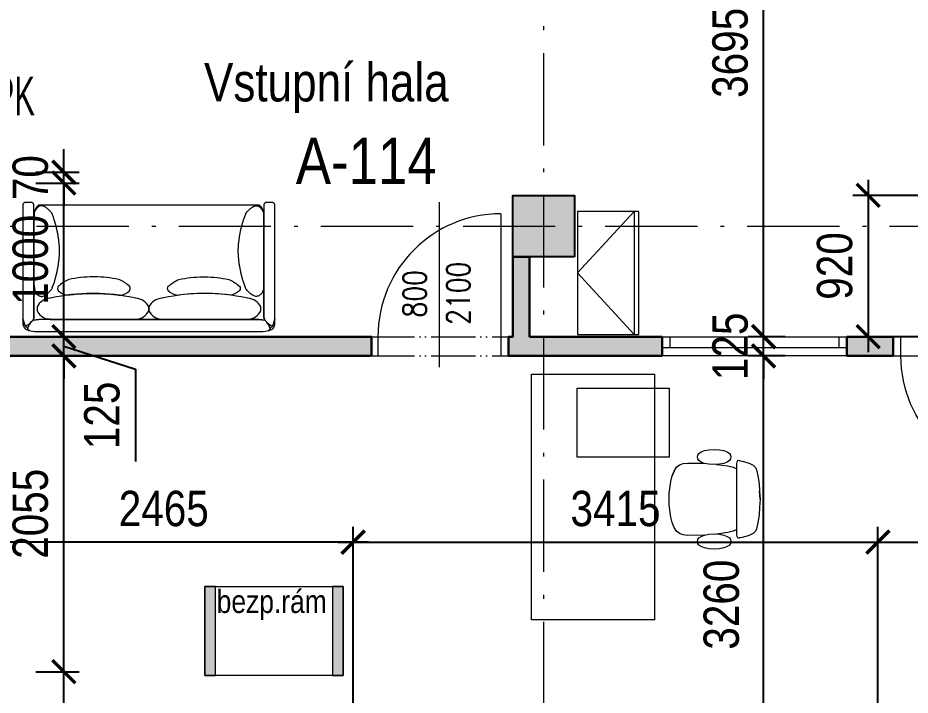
# Model space of a CAD drawing. Header units: millimetres. Extents: x 325046 to 1268204, y 1875583 to 2761998.
# Drawn here: x 708657 to 714463, y 2533840 to 2538248 of the extents above; entities that cross this region are included whole.
import ezdxf

# ---------------------------------------------------------------- set-up
doc = ezdxf.new("R2010")
doc.units = ezdxf.units.MM
doc.header["$LTSCALE"] = 100
doc.header["$PDMODE"] = 65
doc.linetypes.add('ACAD_ISO05W100', pattern=[33, 24, -3, 0, -3, 0, -3])
doc.linetypes.add('ACAD_ISO10W100', pattern=[18.5, 12, -3, 0.5, -3])
for name, color, linetype, lineweight in [('A_KCE.tence', 7, 'Continuous', 13), ('Objekty - osy', 5, 'ACAD_ISO10W100', 20), ('ŠRAF-YTONG', 54, 'Continuous', 9), ('ŽB - Šraf-prefa', 253, 'Continuous', 13)]:
    doc.layers.add(name, color=color, linetype=linetype, lineweight=lineweight)
for name, color, linetype, lineweight, true_color in [('DVEŘE - POPIS', 7, 'Continuous', 5, 0x008a22), ('INTERIÉR', 7, 'Continuous', 5, 0xa65930), ('otvory', 7, 'Continuous', 20, 0xb30000), ('PO - dveře a odolnosti', 7, 'Continuous', 9, 0xc51645), ('PŘÍČKY - SDK', 7, 'Continuous', 30, 0x6a1174)]:
    doc.layers.add(name, color=color, linetype=linetype, lineweight=lineweight, true_color=true_color)
for name, color, linetype in [('kóty 100', 5, 'Continuous'), ('ČÍSLO MÍSTNOSTI', 4, 'Continuous'), ('ŽB- SLOUPY', 3, 'Continuous')]:
    doc.layers.add(name, color=color, linetype=linetype)
doc.layers.add('POPIS MÍSTNOSTÍ', color=7, linetype='Continuous', true_color=0x072bf2)
doc.layers.add('ŠRAF - SDK', color=7, linetype='Continuous', true_color=0xfbe0ee)
doc.styles.add('ARIAL NARROW', font='ARIALN.TTF')
doc.styles.add('FSIMPLEX', font='simplex.shx')
doc.dimstyles.new('100', dxfattribs={"dimscale": 100, "dimtxt": 2.3, "dimasz": 1.5, "dimexe": 1, "dimexo": 4, "dimgap": 1, "dimtad": 1, "dimdec": 0, "dimzin": 0, "dimdsep": 46, "dimtxsty": 'ARIAL NARROW', "dimblk": 'ARCHTICK', "dimcen": 4, "dimdle": 1, "dimclrd": 256, "dimclre": 256, "dimclrt": 7, "dimadec": 0, "dimazin": 0, "dimtfac": 1, "dimtdec": 0, "dimtix": 1, "dimtofl": 0, "dimtmove": 0, "dimatfit": 2, "dimldrblk": 'OBLIQUE', "dimfxl": 1, "dimtolj": 1, "dimtzin": 0, "dimlwd": -1, "dimlwe": -1, "dimarcsym": 1})

# ---------------------------------------------------------------- blocks, each defined once
blk = doc.blocks.new('_ARCHTICK')
at = {"color": 0, "linetype": 'ByBlock', "const_width": 0.15}
blk.add_lwpolyline([(-0.5, -0.5), (0.5, 0.5)], dxfattribs=at)
blk = doc.blocks.new('*D484')
at = {"layer": 'Defpoints', "color": 0, "ltscale": 100, "transparency": 16777216}
for p in [(713510.1, 2536047.7), (714050.3, 2536047.7), (714253.5, 2532787.7)]:
    blk.add_point(p, dxfattribs=at)
at = {"layer": 'kóty 100', "ltscale": 100, "transparency": 16777216}
for p, q in [((713510.1, 2532687.7), (713510.1, 2536147.7)), ((713650.3, 2536047.7), (713410.1, 2536047.7)), ((713853.5, 2532787.7), (713410.1, 2532787.7))]:
    blk.add_line(p, q, dxfattribs=at)
at = {"layer": 'kóty 100', "ltscale": 100, "transparency": 16777216, "xscale": 150, "yscale": 150, "zscale": 150}
for p, rotation in [((713510.1, 2536047.7), 90), ((713510.1, 2532787.7), 270)]:
    blk.add_blockref('_ARCHTICK', p, dxfattribs=dict(at, rotation=rotation))
at = {"layer": 'kóty 100', "color": 7, "ltscale": 100, "transparency": 16777216, "insert": (713235.7, 2534428.8), "char_height": 230, "attachment_point": 5, "rotation": 90, "style": 'ARIAL NARROW'}
blk.add_mtext('\\A1;3260', dxfattribs=at)
blk = doc.blocks.new('_Oblique')
at = {"color": 0, "lineweight": -2}
blk.add_line((-0.5, -0.5), (0.5, 0.5), dxfattribs=at)
blk = doc.blocks.new('*D485')
at = {"layer": 'Defpoints', "color": 0, "ltscale": 100, "transparency": 16777216}
for p in [(713510.1, 2536172.7), (713989.6, 2536172.7), (713989.6, 2536047.7)]:
    blk.add_point(p, dxfattribs=at)
at = {"layer": 'kóty 100', "ltscale": 100, "transparency": 16777216}
for p, q in [((713510.1, 2536172.7), (713510.1, 2536322.7)), ((713589.6, 2536172.7), (713410.1, 2536172.7)), ((713589.6, 2536047.7), (713410.1, 2536047.7)), ((713510.1, 2536047.7), (713510.1, 2535897.7))]:
    blk.add_line(p, q, dxfattribs=at)
at = {"layer": 'kóty 100', "ltscale": 100, "transparency": 16777216, "xscale": 150, "yscale": 150, "zscale": 150}
for p, rotation in [((713510.1, 2536172.7), 270), ((713510.1, 2536047.7), 90)]:
    blk.add_blockref('_ARCHTICK', p, dxfattribs=dict(at, rotation=rotation))
at = {"layer": 'kóty 100', "color": 7, "ltscale": 100, "transparency": 16777216, "insert": (713292.7, 2536110.2), "char_height": 230, "attachment_point": 5, "rotation": 90, "style": 'ARIAL NARROW'}
blk.add_mtext('\\A1;125', dxfattribs=at)
blk = doc.blocks.new('*D486')
at = {"layer": 'Defpoints', "color": 0, "ltscale": 100, "transparency": 16777216}
for p in [(712053.7, 2539867.7), (713510.1, 2539867.7), (714050.3, 2536172.7)]:
    blk.add_point(p, dxfattribs=at)
at = {"layer": 'kóty 100', "ltscale": 100, "transparency": 16777216}
for p, q in [((713510.1, 2536072.7), (713510.1, 2539967.7)), ((712453.7, 2539867.7), (713610.1, 2539867.7)), ((713650.3, 2536172.7), (713410.1, 2536172.7))]:
    blk.add_line(p, q, dxfattribs=at)
at = {"layer": 'kóty 100', "ltscale": 100, "transparency": 16777216, "xscale": 150, "yscale": 150, "zscale": 150}
for p, rotation in [((713510.1, 2539867.7), 90), ((713510.1, 2536172.7), 270)]:
    blk.add_blockref('_ARCHTICK', p, dxfattribs=dict(at, rotation=rotation))
at = {"layer": 'kóty 100', "color": 7, "ltscale": 100, "transparency": 16777216, "insert": (713292.7, 2538020.2), "char_height": 230, "attachment_point": 5, "rotation": 90, "style": 'ARIAL NARROW'}
blk.add_mtext('\\A1;3695', dxfattribs=at)
blk = doc.blocks.new('A$C2DA8013F')
at = {"layer": 'otvory', "linetype": 'ACAD_ISO05W100', "ltscale": 0.12}
for p, q in [((874.6, 0), (874.6, 900)), ((999.6, 0), (999.6, 900))]:
    blk.add_line(p, q, dxfattribs=at)
at = {"layer": 'otvory'}
for p, q in [((74.6, 850), (999.6, 850)), ((874.6, 50), (999.6, 50))]:
    blk.add_line(p, q, dxfattribs=at)
at = {"layer": 'otvory', "ltscale": 2, "transparency": 33554687}
blk.add_line((1073.7, 450), (0, 450), dxfattribs=at)
blk.add_arc((874.6, 850), 800, 180, 270, dxfattribs=at)
blk = doc.blocks.new('VI_2D_01_XX__FCPLA1112701903018')
for p, q in [((0.1282, 0.2336), (0.1136, 0.2183)), ((0.1439, 0.2413), (0.1282, 0.2336)), ((0.1839, 0.2504), (0.1439, 0.2413)), ((0.2327, 0.2571), (0.1839, 0.2504)), ((0.2834, 0.2611), (0.2327, 0.2571)), ((0.3354, 0.2637), (0.2834, 0.2611)), ((0.3354, 0.2638), (0.2838, 0.2612)), ((0.3354, 0.2637), (0.2838, 0.2612)), ((0.387, 0.2612), (0.3354, 0.2638)), ((0.3354, 0.2638), (0.3873, 0.2611)), ((0.3873, 0.2611), (0.3354, 0.2637)), ((0.4381, 0.2571), (0.387, 0.2612)), ((0.4381, 0.2571), (0.3873, 0.2611)), ((0.4869, 0.2504), (0.4381, 0.2571)), ((0.5268, 0.2413), (0.4869, 0.2504)), ((0.5425, 0.2336), (0.5268, 0.2413)), ((0.5572, 0.2183), (0.5425, 0.2336)), ((0.098, 0.1871), (0.0874, 0.1476)), ((0.1041, 0.2015), (0.098, 0.1871)), ((0.1136, 0.2183), (0.1041, 0.2015)), ((0.5666, 0.2015), (0.5572, 0.2183)), ((0.5728, 0.1871), (0.5666, 0.2015)), ((0.5834, 0.1476), (0.5728, 0.1871)), ((0.0825, 0.1277), (0.0813, 0.1263)), ((0.0813, 0.1263), (0.0839, 0.1197)), ((0.084, 0.1311), (0.0825, 0.1277)), ((0.0839, 0.1197), (0.0929, 0.1143)), ((0.0874, 0.1476), (0.084, 0.1311)), ((0.5779, 0.1143), (0.5868, 0.1197)), ((0.5867, 0.1311), (0.5834, 0.1476)), ((0.5882, 0.1277), (0.5867, 0.1311)), ((0.5868, 0.1197), (0.5895, 0.1263)), ((0.5895, 0.1263), (0.5882, 0.1277)), ((0.0366, 0.0643), (0.0269, 0.0502)), ((0.0478, 0.0718), (0.0366, 0.0643)), ((0.0604, 0.0743), (0.0478, 0.0718)), ((0.073, 0.0718), (0.0604, 0.0743)), ((0.0842, 0.0643), (0.073, 0.0718)), ((0.0939, 0.0502), (0.0842, 0.0643)), ((0.0929, 0.1143), (0.1053, 0.1118)), ((0.1053, 0.1118), (0.1842, 0.1118)), ((0.1273, 0.0879), (0.1188, 0.0548)), ((0.1381, 0.1118), (0.1273, 0.0879)), ((0.1842, 0.1118), (0.2328, 0.1118)), ((0.2328, 0.1118), (0.2838, 0.1118)), ((0.2838, 0.1118), (0.3354, 0.1118)), ((0.3354, 0.1118), (0.3869, 0.1118)), ((0.3869, 0.1118), (0.438, 0.1118)), ((0.438, 0.1118), (0.4865, 0.1118)), ((0.4865, 0.1118), (0.5654, 0.1118)), ((0.5435, 0.0879), (0.5327, 0.1118)), ((0.5519, 0.0548), (0.5435, 0.0879)), ((0.5654, 0.1118), (0.5779, 0.1143)), ((0.5866, 0.0643), (0.5769, 0.0502)), ((0.5978, 0.0718), (0.5866, 0.0643)), ((0.6104, 0.0743), (0.5978, 0.0718)), ((0.623, 0.0718), (0.6104, 0.0743)), ((0.6342, 0.0643), (0.623, 0.0718)), ((0.6439, 0.0502), (0.6342, 0.0643)), ((0.0186, 0.028), (0.013, -0.0009)), ((0.0269, 0.0502), (0.0186, 0.028)), ((0.1021, 0.028), (0.0939, 0.0502)), ((0.1078, -0.0009), (0.1021, 0.028)), ((0.1188, 0.0548), (0.1088, -0.0206)), ((0.5619, -0.0206), (0.5519, 0.0548)), ((0.5686, 0.028), (0.563, -0.0009)), ((0.5769, 0.0502), (0.5686, 0.028)), ((0.6521, 0.028), (0.6439, 0.0502)), ((0.6578, -0.0009), (0.6521, 0.028)), ((0.013, -0.0009), (0.0111, -0.035)), ((0.0111, -0.035), (0.013, -0.069)), ((0.1096, -0.035), (0.1078, -0.0009)), ((0.1078, -0.069), (0.1096, -0.035)), ((0.563, -0.0009), (0.5611, -0.035)), ((0.5611, -0.035), (0.563, -0.069)), ((0.6596, -0.035), (0.6578, -0.0009)), ((0.6578, -0.069), (0.6596, -0.035)), ((0.013, -0.069), (0.0186, -0.0979)), ((0.0186, -0.0979), (0.0269, -0.1201)), ((0.0939, -0.1201), (0.1021, -0.0979)), ((0.1011, -0.1007), (0.0994, -0.2065)), ((0.1021, -0.0979), (0.1078, -0.069)), ((0.563, -0.069), (0.5686, -0.0979)), ((0.5686, -0.0979), (0.5769, -0.1201)), ((0.5713, -0.2065), (0.5697, -0.1007)), ((0.6439, -0.1201), (0.6521, -0.0979)), ((0.6521, -0.0979), (0.6578, -0.069)), ((0.0269, -0.1201), (0.0366, -0.1342)), ((0.0366, -0.1342), (0.0478, -0.1417)), ((0.0478, -0.1417), (0.0604, -0.1442)), ((0.0604, -0.1442), (0.073, -0.1417)), ((0.073, -0.1417), (0.0842, -0.1342)), ((0.0842, -0.1342), (0.0939, -0.1201)), ((0.5769, -0.1201), (0.5866, -0.1342)), ((0.5866, -0.1342), (0.5978, -0.1417)), ((0.5978, -0.1417), (0.6104, -0.1442)), ((0.6104, -0.1442), (0.623, -0.1417)), ((0.623, -0.1417), (0.6342, -0.1342)), ((0.6342, -0.1342), (0.6439, -0.1201)), ((0.0994, -0.2065), (0.0994, -0.2064)), ((0.0994, -0.2065), (0.103, -0.2362)), ((0.0994, -0.2065), (0.103, -0.2361)), ((0.5678, -0.2362), (0.5713, -0.2065)), ((0.5678, -0.2361), (0.5713, -0.2065)), ((0.103, -0.2361), (0.1116, -0.2602)), ((0.103, -0.2361), (0.103, -0.2361)), ((0.103, -0.2361), (0.103, -0.2361)), ((0.103, -0.2362), (0.1116, -0.2602)), ((0.1116, -0.2602), (0.1273, -0.2796)), ((0.1116, -0.2602), (0.1273, -0.2796)), ((0.1273, -0.2796), (0.1516, -0.2952)), ((0.1273, -0.2796), (0.1516, -0.2952)), ((0.5191, -0.2952), (0.5435, -0.2796)), ((0.5191, -0.2952), (0.5435, -0.2796)), ((0.5435, -0.2796), (0.5591, -0.2602)), ((0.5435, -0.2796), (0.5591, -0.2602)), ((0.5591, -0.2602), (0.5678, -0.2361)), ((0.5591, -0.2602), (0.5678, -0.2362)), ((0.5591, -0.2602), (0.5591, -0.2602)), ((0.1516, -0.2952), (0.1516, -0.2952)), ((0.1516, -0.2952), (0.1521, -0.2954)), ((0.1521, -0.2954), (0.1831, -0.308)), ((0.1831, -0.308), (0.2187, -0.3175)), ((0.2187, -0.3175), (0.296, -0.3281)), ((0.296, -0.3281), (0.3747, -0.3281)), ((0.3747, -0.3281), (0.452, -0.3175)), ((0.452, -0.3175), (0.4877, -0.308)), ((0.4877, -0.308), (0.5191, -0.2952)), ((0.5186, -0.2954), (0.4877, -0.308)), ((0.5186, -0.2954), (0.5191, -0.2952))]:
    blk.add_line(p, q)
blk = doc.blocks.new('*D1576')
at = {"layer": 'Defpoints', "color": 0, "linetype": 'ByBlock', "ltscale": 100, "transparency": 16777216}
for p in [(708373.7, 2534835.6), (708373.7, 2533992.7), (710838.7, 2532787.7)]:
    blk.add_point(p, dxfattribs=at)
at = {"layer": 'kóty 100', "linetype": 'ByBlock', "ltscale": 100, "transparency": 16777216}
for p, q in [((708373.7, 2534392.7), (708373.7, 2534935.6)), ((710838.7, 2533187.7), (710838.7, 2534935.6)), ((710938.7, 2534835.6), (708273.7, 2534835.6))]:
    blk.add_line(p, q, dxfattribs=at)
at = {"layer": 'kóty 100', "linetype": 'ByBlock', "ltscale": 100, "transparency": 16777216, "xscale": 150, "yscale": 150, "zscale": 150, "rotation": 180}
blk.add_blockref('_ARCHTICK', (708373.7, 2534835.6), dxfattribs=at)
at = {"layer": 'kóty 100', "linetype": 'ByBlock', "ltscale": 100, "transparency": 16777216, "xscale": 150, "yscale": 150, "zscale": 150}
blk.add_blockref('_ARCHTICK', (710838.7, 2534835.6), dxfattribs=at)
at = {"layer": 'kóty 100', "color": 7, "linetype": 'ByBlock', "ltscale": 100, "transparency": 16777216, "insert": (709606.2, 2535053.1), "char_height": 230, "attachment_point": 5, "style": 'ARIAL NARROW'}
blk.add_mtext('\\A1;2465', dxfattribs=at)
blk = doc.blocks.new('*D1577')
at = {"layer": 'Defpoints', "color": 0, "linetype": 'ByBlock', "ltscale": 100, "transparency": 16777216}
for p in [(714253.5, 2534835.6), (710838.7, 2532787.7), (714253.5, 2532787.7)]:
    blk.add_point(p, dxfattribs=at)
at = {"layer": 'kóty 100', "linetype": 'ByBlock', "ltscale": 100, "transparency": 16777216}
for p, q in [((710838.7, 2533187.7), (710838.7, 2534935.6)), ((714253.5, 2533187.7), (714253.5, 2534935.6)), ((710738.7, 2534835.6), (714353.5, 2534835.6))]:
    blk.add_line(p, q, dxfattribs=at)
at = {"layer": 'kóty 100', "linetype": 'ByBlock', "ltscale": 100, "transparency": 16777216, "xscale": 150, "yscale": 150, "zscale": 150, "rotation": 180}
blk.add_blockref('_ARCHTICK', (710838.7, 2534835.6), dxfattribs=at)
at = {"layer": 'kóty 100', "linetype": 'ByBlock', "ltscale": 100, "transparency": 16777216, "xscale": 150, "yscale": 150, "zscale": 150}
blk.add_blockref('_ARCHTICK', (714253.5, 2534835.6), dxfattribs=at)
at = {"layer": 'kóty 100', "color": 7, "linetype": 'ByBlock', "ltscale": 100, "transparency": 16777216, "insert": (712546.1, 2535053.1), "char_height": 230, "attachment_point": 5, "style": 'ARIAL NARROW'}
blk.add_mtext('\\A1;3415', dxfattribs=at)
blk = doc.blocks.new('*D1578')
at = {"layer": 'Defpoints', "color": 0, "linetype": 'ByBlock', "ltscale": 100, "transparency": 16777216}
for p in [(715353.7, 2534835.6), (714253.5, 2532787.7), (715353.7, 2532450.6)]:
    blk.add_point(p, dxfattribs=at)
at = {"layer": 'kóty 100', "linetype": 'ByBlock', "ltscale": 100, "transparency": 16777216}
for p, q in [((714253.5, 2533187.7), (714253.5, 2534935.6)), ((715353.7, 2532850.6), (715353.7, 2534935.6)), ((714153.5, 2534835.6), (715453.7, 2534835.6))]:
    blk.add_line(p, q, dxfattribs=at)
at = {"layer": 'kóty 100', "linetype": 'ByBlock', "ltscale": 100, "transparency": 16777216, "xscale": 150, "yscale": 150, "zscale": 150, "rotation": 180}
blk.add_blockref('_ARCHTICK', (714253.5, 2534835.6), dxfattribs=at)
at = {"layer": 'kóty 100', "linetype": 'ByBlock', "ltscale": 100, "transparency": 16777216, "xscale": 150, "yscale": 150, "zscale": 150}
blk.add_blockref('_ARCHTICK', (715353.7, 2534835.6), dxfattribs=at)
at = {"layer": 'kóty 100', "color": 7, "linetype": 'ByBlock', "ltscale": 100, "transparency": 16777216, "insert": (714803.6, 2535053.1), "char_height": 230, "attachment_point": 5, "style": 'ARIAL NARROW'}
blk.add_mtext('\\A1;1100', dxfattribs=at)
blk = doc.blocks.new('*D1589')
at = {"layer": 'Defpoints', "color": 0, "linetype": 'ByBlock', "ltscale": 100, "transparency": 16777216}
for p in [(715353.7, 2537092.7), (714190.5, 2536172.7), (715353.7, 2536172.7)]:
    blk.add_point(p, dxfattribs=at)
at = {"layer": 'kóty 100', "linetype": 'ByBlock', "ltscale": 100, "transparency": 16777216}
for p, q in [((714190.5, 2537192.7), (714190.5, 2536072.7)), ((714953.7, 2537092.7), (714090.5, 2537092.7)), ((714953.7, 2536172.7), (714090.5, 2536172.7))]:
    blk.add_line(p, q, dxfattribs=at)
at = {"layer": 'kóty 100', "linetype": 'ByBlock', "ltscale": 100, "transparency": 16777216, "xscale": 150, "yscale": 150, "zscale": 150}
for p, rotation in [((714190.5, 2537092.7), 90), ((714190.5, 2536172.7), 270)]:
    blk.add_blockref('_ARCHTICK', p, dxfattribs=dict(at, rotation=rotation))
at = {"layer": 'kóty 100', "color": 7, "linetype": 'ByBlock', "ltscale": 100, "transparency": 16777216, "insert": (713973, 2536632.7), "char_height": 230, "attachment_point": 5, "rotation": 90, "style": 'ARIAL NARROW'}
blk.add_mtext('\\A1;920', dxfattribs=at)
blk = doc.blocks.new('*D1590')
at = {"layer": 'Defpoints', "color": 0, "linetype": 'ByBlock', "ltscale": 100, "transparency": 16777216}
for p in [(708373.7, 2533992.7), (708956.2, 2533992.7), (708373.7, 2530942.7)]:
    blk.add_point(p, dxfattribs=at)
at = {"layer": 'kóty 100', "linetype": 'ByBlock', "ltscale": 100, "transparency": 16777216}
for p, q in [((708956.2, 2530842.7), (708956.2, 2534092.7)), ((708773.7, 2533992.7), (709056.2, 2533992.7)), ((708773.7, 2530942.7), (709056.2, 2530942.7))]:
    blk.add_line(p, q, dxfattribs=at)
at = {"layer": 'kóty 100', "linetype": 'ByBlock', "ltscale": 100, "transparency": 16777216, "xscale": 150, "yscale": 150, "zscale": 150}
for p, rotation in [((708956.2, 2533992.7), 90), ((708956.2, 2530942.7), 270)]:
    blk.add_blockref('_ARCHTICK', p, dxfattribs=dict(at, rotation=rotation))
at = {"layer": 'kóty 100', "color": 7, "linetype": 'ByBlock', "ltscale": 100, "transparency": 16777216, "insert": (708738.8, 2532467.7), "char_height": 230, "attachment_point": 5, "rotation": 90, "style": 'ARIAL NARROW'}
blk.add_mtext('\\A1;3050', dxfattribs=at)
blk = doc.blocks.new('*D1591')
at = {"layer": 'Defpoints', "color": 0, "linetype": 'ByBlock', "ltscale": 100, "transparency": 16777216}
for p in [(708303.7, 2536047.7), (708956.2, 2536047.7), (708373.7, 2533992.7)]:
    blk.add_point(p, dxfattribs=at)
at = {"layer": 'kóty 100', "linetype": 'ByBlock', "ltscale": 100, "transparency": 16777216}
for p, q in [((708956.2, 2533892.7), (708956.2, 2536147.7)), ((708703.7, 2536047.7), (709056.2, 2536047.7)), ((708773.7, 2533992.7), (709056.2, 2533992.7))]:
    blk.add_line(p, q, dxfattribs=at)
at = {"layer": 'kóty 100', "linetype": 'ByBlock', "ltscale": 100, "transparency": 16777216, "xscale": 150, "yscale": 150, "zscale": 150}
for p, rotation in [((708956.2, 2536047.7), 90), ((708956.2, 2533992.7), 270)]:
    blk.add_blockref('_ARCHTICK', p, dxfattribs=dict(at, rotation=rotation))
at = {"layer": 'kóty 100', "color": 7, "linetype": 'ByBlock', "ltscale": 100, "transparency": 16777216, "insert": (708738.8, 2535020.2), "char_height": 230, "attachment_point": 5, "rotation": 90, "style": 'ARIAL NARROW'}
blk.add_mtext('\\A1;2055', dxfattribs=at)
blk = doc.blocks.new('*D1592')
at = {"layer": 'Defpoints', "color": 0, "linetype": 'ByBlock', "ltscale": 100, "transparency": 16777216}
for p in [(708303.7, 2536172.7), (708956.2, 2536172.7), (708303.7, 2536047.7)]:
    blk.add_point(p, dxfattribs=at)
at = {"layer": 'kóty 100', "linetype": 'ByBlock', "ltscale": 100, "transparency": 16777216}
for p, q in [((708956.2, 2536172.7), (708956.2, 2536322.7)), ((708703.7, 2536172.7), (709056.2, 2536172.7)), ((708956.2, 2536047.7), (708956.2, 2536172.7)), ((708956.2, 2536110.2), (709421.9, 2535960.6)), ((708703.7, 2536047.7), (709056.2, 2536047.7)), ((708956.2, 2536047.7), (708956.2, 2535897.7)), ((709421.9, 2535960.6), (709421.9, 2535360.2))]:
    blk.add_line(p, q, dxfattribs=at)
at = {"layer": 'kóty 100', "linetype": 'ByBlock', "ltscale": 100, "transparency": 16777216, "xscale": 150, "yscale": 150, "zscale": 150}
for p, rotation in [((708956.2, 2536172.7), 270), ((708956.2, 2536047.7), 90)]:
    blk.add_blockref('_ARCHTICK', p, dxfattribs=dict(at, rotation=rotation))
at = {"layer": 'kóty 100', "color": 7, "linetype": 'ByBlock', "ltscale": 100, "transparency": 16777216, "insert": (709204.5, 2535660.4), "char_height": 230, "attachment_point": 5, "rotation": 90, "style": 'ARIAL NARROW'}
blk.add_mtext('\\A1;125', dxfattribs=at)
blk = doc.blocks.new('*D1593')
at = {"layer": 'Defpoints', "color": 0, "linetype": 'ByBlock', "ltscale": 100, "transparency": 16777216}
for p in [(708373.7, 2537172.7), (708956.2, 2537172.7), (708303.7, 2536172.7)]:
    blk.add_point(p, dxfattribs=at)
at = {"layer": 'kóty 100', "linetype": 'ByBlock', "ltscale": 100, "transparency": 16777216}
for p, q in [((708956.2, 2536072.7), (708956.2, 2537272.7)), ((708773.7, 2537172.7), (709056.2, 2537172.7)), ((708703.7, 2536172.7), (709056.2, 2536172.7))]:
    blk.add_line(p, q, dxfattribs=at)
at = {"layer": 'kóty 100', "linetype": 'ByBlock', "ltscale": 100, "transparency": 16777216, "xscale": 150, "yscale": 150, "zscale": 150}
for p, rotation in [((708956.2, 2537172.7), 90), ((708956.2, 2536172.7), 270)]:
    blk.add_blockref('_ARCHTICK', p, dxfattribs=dict(at, rotation=rotation))
at = {"layer": 'kóty 100', "color": 7, "linetype": 'ByBlock', "ltscale": 100, "transparency": 16777216, "insert": (708738.8, 2536672.7), "char_height": 230, "attachment_point": 5, "rotation": 90, "style": 'ARIAL NARROW'}
blk.add_mtext('\\A1;1000', dxfattribs=at)
blk = doc.blocks.new('*D1594')
at = {"layer": 'Defpoints', "color": 0, "linetype": 'ByBlock', "ltscale": 100, "transparency": 16777216}
for p in [(708373.7, 2537242.7), (708956.2, 2537242.7), (708373.7, 2537172.7)]:
    blk.add_point(p, dxfattribs=at)
at = {"layer": 'kóty 100', "linetype": 'ByBlock', "ltscale": 100, "transparency": 16777216}
for p, q in [((708956.2, 2537242.7), (708956.2, 2537392.7)), ((708773.7, 2537242.7), (709056.2, 2537242.7)), ((708773.7, 2537172.7), (709056.2, 2537172.7)), ((708956.2, 2537172.7), (708956.2, 2537022.7))]:
    blk.add_line(p, q, dxfattribs=at)
at = {"layer": 'kóty 100', "linetype": 'ByBlock', "ltscale": 100, "transparency": 16777216, "xscale": 150, "yscale": 150, "zscale": 150}
for p, rotation in [((708956.2, 2537242.7), 270), ((708956.2, 2537172.7), 90)]:
    blk.add_blockref('_ARCHTICK', p, dxfattribs=dict(at, rotation=rotation))
at = {"layer": 'kóty 100', "color": 7, "linetype": 'ByBlock', "ltscale": 100, "transparency": 16777216, "insert": (708738.8, 2537207.7), "char_height": 230, "attachment_point": 5, "rotation": 90, "style": 'ARIAL NARROW'}
blk.add_mtext('\\A1;70', dxfattribs=at)

msp = doc.modelspace()

# ---------------------------------------------------------------- hatches: boundary and pattern name
at = {"layer": 'ŠRAF - SDK', "ltscale": 100}
h = msp.add_hatch(color=256, dxfattribs=at)
h.set_gradient(color1=(251, 224, 238), color2=(251, 225, 239), one_color=1)
h.paths.add_polyline_path([(712850.3, 2536047.7), (712850.3, 2536172.7), (711985.7, 2536172.7), (711985.4, 2536692.7), (711878.7, 2536692.7), (711878.7, 2536172.7), (711850.3, 2536172.7), (711850.3, 2536047.7)])
h = msp.add_hatch(color=256, dxfattribs=at)
h.set_gradient(color1=(251, 224, 238), color2=(251, 225, 239), one_color=1)
h.paths.add_polyline_path([(710957.1, 2536047.7), (710957.1, 2536172.7), (710950.3, 2536172.7), (708303.7, 2536172.7), (708303.7, 2536047.7), (710950.3, 2536047.7)])
h = msp.add_hatch(color=256, dxfattribs=at)
h.set_gradient(color1=(251, 224, 238), color2=(251, 225, 239), one_color=1)
h.paths.add_polyline_path([(714353.7, 2536047.7), (714353.7, 2536172.7), (714050.3, 2536172.7), (714050.3, 2536047.7)])
at = {"layer": 'ŠRAF-YTONG', "ltscale": 100, "true_color": 0x919191}
h = msp.add_hatch(color=252, dxfattribs=at)
h.dxf.hatch_style = 1
h.paths.add_polyline_path([(709943.7, 2534547.7), (709873.7, 2534547.7), (709873.7, 2533967.7), (709943.7, 2533967.7)])
h = msp.add_hatch(color=252, dxfattribs=at)
h.dxf.hatch_style = 1
h.paths.add_polyline_path([(710773.7, 2534547.7), (710703.7, 2534547.7), (710703.7, 2533967.7), (710773.7, 2533967.7)])
at = {"layer": 'ŽB - Šraf-prefa'}
h = msp.add_hatch(color=256, dxfattribs=at)
h.dxf.hatch_style = 1
h.paths.add_polyline_path([(712278.7, 2536692.7), (711878.7, 2536692.7), (711878.7, 2537092.7), (712278.7, 2537092.7)])

# ---------------------------------------------------------------- linework, layer by layer
at = {"layer": 'A_KCE.tence'}
for points in [[(709943.7, 2534547.7), (709873.7, 2534547.7), (709873.7, 2533967.7), (709943.7, 2533967.7), (709943.7, 2534547.7)], [(710773.7, 2534547.7), (710703.7, 2534547.7), (710703.7, 2533967.7), (710773.7, 2533967.7), (710773.7, 2534547.7)]]:
    msp.add_lwpolyline(points, dxfattribs=at)
msp.add_lwpolyline([(709873.7, 2534547.7), (710773.7, 2534547.7), (710773.7, 2533967.7), (709873.7, 2533967.7)], close=True, dxfattribs=at)
at = {"layer": 'INTERIÉR'}
for points in [[(708704.4, 2536245.4), (708704.4, 2536245.4, 0.135249), (708708.9, 2536244.1), (708708.9, 2536244.1, 0.135321), (708713.4, 2536245.4), (708713.4, 2536245.4, 0.112972), (708755.2, 2536281.3), (708755.2, 2536281.3), (708755.2, 2536281.3, 0.116951), (708761.2, 2536305), (708761.2, 2536305), (708761.2, 2536323), (708761.2, 2537030.2, 0.361327), (708741.4, 2537046.6), (708709.2, 2537046.6, 0.361329), (708689.4, 2537030.2), (708689.4, 2536288), (708696.9, 2536260.3), (708699.9, 2536249.8, 0.146276), (708704.4, 2536245.4)], [(708867, 2536285.8), (708868.3, 2536285.7), (710224.8, 2536285.7), (710263.7, 2536281.2, -0.117106), (710257.7, 2536305), (710257.7, 2536323), (710257.7, 2536974.9, 0.186371), (710228.2, 2537028), (708790.7, 2537028, 0.186353), (708761.2, 2536974.9), (708761.2, 2536323), (708761.2, 2536305, -0.116953), (708755.2, 2536281.3), (708794, 2536285.7), (708866.7, 2536285.8), (708866.5, 2536285.8, -0.04596), (708847.8, 2536288.7, 0.047243), (708867, 2536285.8)], [(710263.6, 2536281.3), (710263.6, 2536281.3, 0.112969), (710305.4, 2536245.4), (710305.4, 2536245.4, 0.135321), (710310, 2536244.1), (710310, 2536244.1, 0.135249), (710314.5, 2536245.4), (710314.5, 2536245.4), (710314.5, 2536245.4, 0.146276), (710318.9, 2536249.8), (710318.9, 2536249.8), (710321.9, 2536260.3), (710329.4, 2536288), (710329.4, 2537030.2, 0.361329), (710309.7, 2537046.6), (710277.4, 2537046.6, 0.361327), (710257.7, 2537030.2), (710257.7, 2536323), (710257.7, 2536305, 0.117048), (710263.6, 2536281.3)], [(708976, 2536442.7, -0.034339), (709136.2, 2536453.7), (709154.4, 2536453.7), (709154.6, 2536453.7, -0.035613), (709320.8, 2536441.9), (709321, 2536441.9, 0.176004), (709383.5, 2536472.1), (709384, 2536472.7, 0.150555), (709388.3, 2536486.7, 0.150555), (709384, 2536500.8), (709383.6, 2536501, 0.057324), (709320.4, 2536542.6), (709319.6, 2536543), (709314.5, 2536544.2, 0.055717), (709157.4, 2536561.7), (709146.4, 2536561.7, 0.055603), (708988.9, 2536544.2), (708983.8, 2536543), (708983, 2536542.6, 0.057324), (708919.8, 2536501), (708919.4, 2536500.8, 0.308094), (708919.4, 2536472.7), (708920, 2536472.1, 0.159642), (708976, 2536442.7)], [(710042.8, 2536442.7, 0.034339), (709882.6, 2536453.7), (709864.5, 2536453.7), (709864.2, 2536453.7, 0.035613), (709698.1, 2536441.9), (709697.8, 2536441.9, -0.176004), (709635.4, 2536472.1), (709634.8, 2536472.7, -0.150555), (709630.5, 2536486.7, -0.150555), (709634.8, 2536500.8), (709635.2, 2536501, -0.057324), (709698.4, 2536542.6), (709699.2, 2536543), (709704.3, 2536544.2, -0.055717), (709861.4, 2536561.7), (709872.5, 2536561.7, -0.055603), (710029.9, 2536544.2), (710035, 2536543), (710035.8, 2536542.6, -0.057324), (710099.1, 2536501), (710099.4, 2536500.8, -0.308094), (710099.4, 2536472.7), (710098.9, 2536472.1, -0.159642), (710042.8, 2536442.7)], [(709424.9, 2536285.9, 0.265247), (709509.4, 2536341.8), (709509.4, 2536341.8), (709509.4, 2536366.6), (709509.4, 2536366.6, 0.265247), (709424.9, 2536422.5), (709422.3, 2536422.7), (709413.8, 2536424.6, 0.055937), (709154.4, 2536453.7), (709136.2, 2536453.7, 0.055937), (708876.7, 2536424.6), (708868.3, 2536422.7), (708865.7, 2536422.5, 0.265247), (708781.2, 2536366.6), (708781.2, 2536341.8, 0.217958), (708847.7, 2536288.7, 0.04746), (708867, 2536285.8), (708868.3, 2536285.7), (709422.3, 2536285.7)], [(710153.1, 2536285.9, 0.265247), (710237.7, 2536341.8), (710237.7, 2536366.6, 0.265247), (710153.1, 2536422.5), (710150.6, 2536422.7), (710142.1, 2536424.6, 0.055937), (709882.6, 2536453.7), (709864.5, 2536453.7, 0.055937), (709605, 2536424.6), (709596.5, 2536422.7), (709593.9, 2536422.5, 0.265247), (709509.4, 2536366.6), (709509.4, 2536341.8), (709509.4, 2536341.8, 0.265247), (709593.9, 2536285.9), (709596.5, 2536285.7), (710150.6, 2536285.7)], [(708721.5, 2536229.5), (708721.5, 2536229.5, -0.167699), (708706, 2536244.6), (708706, 2536244.6), (708706, 2536244.6, -0.051239), (708704.4, 2536245.4), (708704.4, 2536245.4, -0.146276), (708699.9, 2536249.8), (708696.9, 2536260.3), (708689.4, 2536288), (708689.4, 2536251.3, 0.338514), (708731.4, 2536212.8, -0.005861), (708726.8, 2536214, -0.356493), (708721.5, 2536229.5)], [(710224.8, 2536285.7), (708794, 2536285.7), (708755.2, 2536281.3, -0.053733), (708737.3, 2536261.8, 0.086226), (708721.5, 2536229.5, 0.356512), (708726.8, 2536214, 0.067652), (708780.6, 2536206.6), (710238.3, 2536206.6, 0.067652), (710292, 2536214, 0.259905), (710298.2, 2536225), (710298.2, 2536225, 0.088339), (710297.4, 2536229.5), (710297.4, 2536229.5), (710297.4, 2536229.5, 0.086228), (710281.6, 2536261.8), (710281.6, 2536261.8), (710281.6, 2536261.8, -0.0537), (710263.7, 2536281.2), (710263.7, 2536281.2)], [(710312.8, 2536244.6), (710312.8, 2536244.6, -0.167704), (710297.4, 2536229.5), (710297.4, 2536229.5, -0.088397), (710298.2, 2536225), (710298.2, 2536225, -0.259887), (710292, 2536214), (710292, 2536214, -0.005862), (710287.5, 2536212.8, 0.338514), (710329.4, 2536251.3), (710329.4, 2536288), (710321.9, 2536260.3), (710318.9, 2536249.8, -0.146276), (710314.5, 2536245.4), (710314.5, 2536245.4, -0.051239), (710312.8, 2536244.6), (710312.8, 2536244.6)]]:
    msp.add_lwpolyline(points, format="xyb", close=True, dxfattribs=at)
for points in [[(712698.1, 2536987.9), (712298, 2536987.9), (712298, 2536187.9), (712698.1, 2536187.9)], [(712799.1, 2535929.1), (712799.1, 2534329.1), (711999.3, 2534329.1), (711999.3, 2535929.1)], [(712896.1, 2535838.1), (712896.1, 2535388.1), (712296.2, 2535388.1), (712296.2, 2535838.1)]]:
    msp.add_lwpolyline(points, close=True, dxfattribs=at)
msp.add_lwpolyline([(712668.1, 2536987.9), (712668, 2536187.9), (712298.1, 2536587.9), (712668.1, 2536987.9)], dxfattribs=at)
for points in [[(708877.7, 2536976.2), (708877.8, 2536975.8), (708878, 2536975.4), (708924.9, 2536857.2), (708928.2, 2536730), (708924.9, 2536602.8), (708878, 2536484.6), (708877.8, 2536484.2), (708877.7, 2536483.8), (708800, 2536387), (708761.2, 2536483.8), (708761.2, 2536729.3), (708761.2, 2536974.9), (708774.8, 2537007.2), (708793.1, 2537020.3), (708827.2, 2537039.2), (708877.7, 2536976.2)], [(710141.2, 2536976.2), (710141, 2536975.8), (710140.8, 2536975.4), (710093.9, 2536857.2), (710090.7, 2536730), (710093.9, 2536602.8), (710140.8, 2536484.6), (710141, 2536484.2), (710141.2, 2536483.8), (710218.8, 2536387), (710257.7, 2536483.8), (710257.7, 2536729.3), (710257.7, 2536974.9), (710244, 2537007.2), (710225.8, 2537020.3), (710191.7, 2537039.2), (710141.2, 2536976.2)]]:
    msp.add_rational_spline(points, [1, 1, 1, 0.984504501282, 1, 0.984504501282, 1, 1, 1, 1, 1, 1, 1, 1, 1, 1, 1], degree=2, knots=[0, 0, 0, 1, 1, 2, 2, 3, 3, 4, 4, 5, 5, 6, 6, 7, 7, 8, 8, 8], dxfattribs=at)
at = {"layer": 'Objekty - osy', "ltscale": 0.5}
for points in [[(712078.7, 2469892.7), (712078.7, 2567892.7)], [(705078.7, 2536892.7), (719078.7, 2536892.7)]]:
    msp.add_lwpolyline(points, dxfattribs=at)
at = {"layer": 'otvory'}
msp.add_line((714050.3, 2536047.7), (712850.3, 2536047.7), dxfattribs=at)
for points in [[(712850.3, 2536172.7), (714050.3, 2536172.7)], [(712900.3, 2536172.7), (712900.3, 2536102.7)], [(714000.3, 2536172.7), (714000.3, 2536102.7)], [(712850.3, 2536102.7), (714050.3, 2536102.7)]]:
    msp.add_lwpolyline(points, dxfattribs=at)
at = {"layer": 'PŘÍČKY - SDK'}
for points in [[(711985.7, 2536172.7), (711985.4, 2536692.7), (711878.7, 2536692.7), (711878.7, 2536172.7), (711850.3, 2536172.7), (711850.3, 2536047.7)], [(710950.3, 2536047.7), (708303.7, 2536047.7), (708303.7, 2536172.7), (710957.1, 2536172.7), (710957.1, 2536047.7)], [(711985.7, 2536172.7), (712850.3, 2536172.7)], [(712850.3, 2536172.7), (712850.3, 2536047.7)], [(714050.3, 2536172.7), (714353.7, 2536172.7)], [(714050.3, 2536172.7), (714050.3, 2536047.7)], [(714353.7, 2536172.7), (714353.7, 2536047.7)], [(711850.3, 2536047.7), (712850.3, 2536047.7)], [(714050.3, 2536047.7), (714353.7, 2536047.7)]]:
    msp.add_lwpolyline(points, dxfattribs=at)
at = {"layer": 'ŽB- SLOUPY'}
msp.add_lwpolyline([(712278.7, 2536692.7), (711878.7, 2536692.7), (711878.7, 2537092.7), (712278.7, 2537092.7)], close=True, dxfattribs=at)

# ---------------------------------------------------------------- block references
at = {"layer": 'INTERIÉR', "xscale": -999.9999999999986, "yscale": 999.9999999999986, "zscale": 999.9999999999986, "rotation": 270.0000985494481}
msp.add_blockref('VI_2D_01_XX__FCPLA1112701903018', (713222.8, 2534779.4), dxfattribs=at)
at = {"layer": 'otvory', "rotation": 270}
msp.add_blockref('A$C2DA8013F', (710950.3, 2537047.4), dxfattribs=at)
at = {"layer": 'otvory', "xscale": -1, "rotation": 270}
msp.add_blockref('A$C2DA8013F', (714353.7, 2535173.1), dxfattribs=at)

# ---------------------------------------------------------------- texts
at = {"layer": 'DVEŘE - POPIS', "style": 'FSIMPLEX', "width": 0.8}
for s, p in [('2100', (711597.6, 2536249.8)), ('800', (711313.5, 2536297.6))]:
    msp.add_text(s, height=150, rotation=90, dxfattribs=at).set_placement(p)
at = {"layer": 'PO - dveře a odolnosti', "insert": (708499.9, 2537864.2, 0), "char_height": 250, "width": 3980.887, "attachment_point": 1, "style": 'ARIAL NARROW'}
msp.add_mtext('\\A1;{\\W0.7;PK}', dxfattribs=at)
at = {"layer": 'POPIS MÍSTNOSTÍ', "style": 'ARIAL NARROW'}
for s, height, p in [('Vstupní hala', 250, (709868.2, 2537703.8)), ('bezp.rám', 150, (709950.6, 2534374.5))]:
    msp.add_text(s, height=height, rotation=360, dxfattribs=at).set_placement(p)
at = {"layer": 'ČÍSLO MÍSTNOSTI', "style": 'ARIAL NARROW'}
msp.add_text('A-114', height=300, dxfattribs=at).set_placement((710465.5, 2537167))

# ---------------------------------------------------------------- dimensions: what is measured, and where the dimension line sits
at = {"layer": 'kóty 100', "ltscale": 100}
for base, p1, p2, picture, middle in [((713510.1, 2539867.7), (714050.3, 2536172.7), (712053.7, 2539867.7), '*D486', (713292.7, 2538020.2)), ((713510.1, 2536172.7), (713989.6, 2536047.7), (713989.6, 2536172.7), '*D485', (713292.7, 2536110.2))]:
    dim = msp.add_linear_dim(base=base, p1=p1, p2=p2, angle=90, dimstyle='100', override={"dimtmove": 1}, dxfattribs=at)
    dim.commit()
    dim.dimension.update_dxf_attribs({"geometry": picture, "text_midpoint": middle})
at = {"layer": 'kóty 100', "linetype": 'ByBlock', "ltscale": 100}
for base, p1, p2, picture, middle in [((708956.2, 2537242.7), (708373.7, 2537172.7), (708373.7, 2537242.7), '*D1594', (708738.8, 2537207.7)), ((708956.2, 2537172.7), (708303.7, 2536172.7), (708373.7, 2537172.7), '*D1593', (708738.8, 2536672.7)), ((708956.2, 2536047.7), (708373.7, 2533992.7), (708303.7, 2536047.7), '*D1591', (708738.8, 2535020.2))]:
    dim = msp.add_linear_dim(base=base, p1=p1, p2=p2, angle=90, dimstyle='100', override={"dimtmove": 1}, dxfattribs=at)
    dim.commit()
    dim.dimension.update_dxf_attribs({"geometry": picture, "text_midpoint": middle})
for base, p1, p2, picture, middle in [((714190.5, 2536172.7), (715353.7, 2537092.7), (715353.7, 2536172.7), '*D1589', (713973, 2536632.7)), ((708956.2, 2533992.7), (708373.7, 2530942.7), (708373.7, 2533992.7), '*D1590', (708738.8, 2532467.7))]:
    dim = msp.add_linear_dim(base=base, p1=p1, p2=p2, angle=90, dimstyle='100', dxfattribs=at)
    dim.commit()
    dim.dimension.update_dxf_attribs({"geometry": picture, "text_midpoint": middle})
dim = msp.add_linear_dim(base=(708956.2, 2536172.7), p1=(708303.7, 2536047.7), p2=(708303.7, 2536172.7), angle=90, dimstyle='100', override={"dimtmove": 1}, dxfattribs=at)
dim.commit()
dim.dimension.update_dxf_attribs({"geometry": '*D1592', "text_midpoint": (709421.9, 2535860.6), "dimtype": 160})
at = {"layer": 'kóty 100', "ltscale": 100}
dim = msp.add_linear_dim(base=(713510.1, 2536047.7), p1=(714253.5, 2532787.7), p2=(714050.3, 2536047.7), angle=90, dimstyle='100', override={"dimtmove": 1}, dxfattribs=at)
dim.commit()
dim.dimension.update_dxf_attribs({"geometry": '*D484', "text_midpoint": (713453.1, 2534428.8), "dimtype": 160})
at = {"layer": 'kóty 100', "linetype": 'ByBlock', "ltscale": 100}
dim = msp.add_linear_dim(base=(708373.7, 2534835.6), p1=(710838.7, 2532787.7), p2=(708373.7, 2533992.7), dimstyle='100', dxfattribs=at)
dim.commit()
dim.dimension.update_dxf_attribs({"geometry": '*D1576', "text_midpoint": (709606.2, 2535053.1)})
for base, p1, p2, picture, middle in [((714253.5, 2534835.6), (710838.7, 2532787.7), (714253.5, 2532787.7), '*D1577', (712546.1, 2535053.1)), ((715353.7, 2534835.6), (714253.5, 2532787.7), (715353.7, 2532450.6), '*D1578', (714803.6, 2535053.1))]:
    dim = msp.add_linear_dim(base=base, p1=p1, p2=p2, dimstyle='100', override={"dimtmove": 1}, dxfattribs=at)
    dim.commit()
    dim.dimension.update_dxf_attribs({"geometry": picture, "text_midpoint": middle})

doc.saveas('drawing.dxf')
